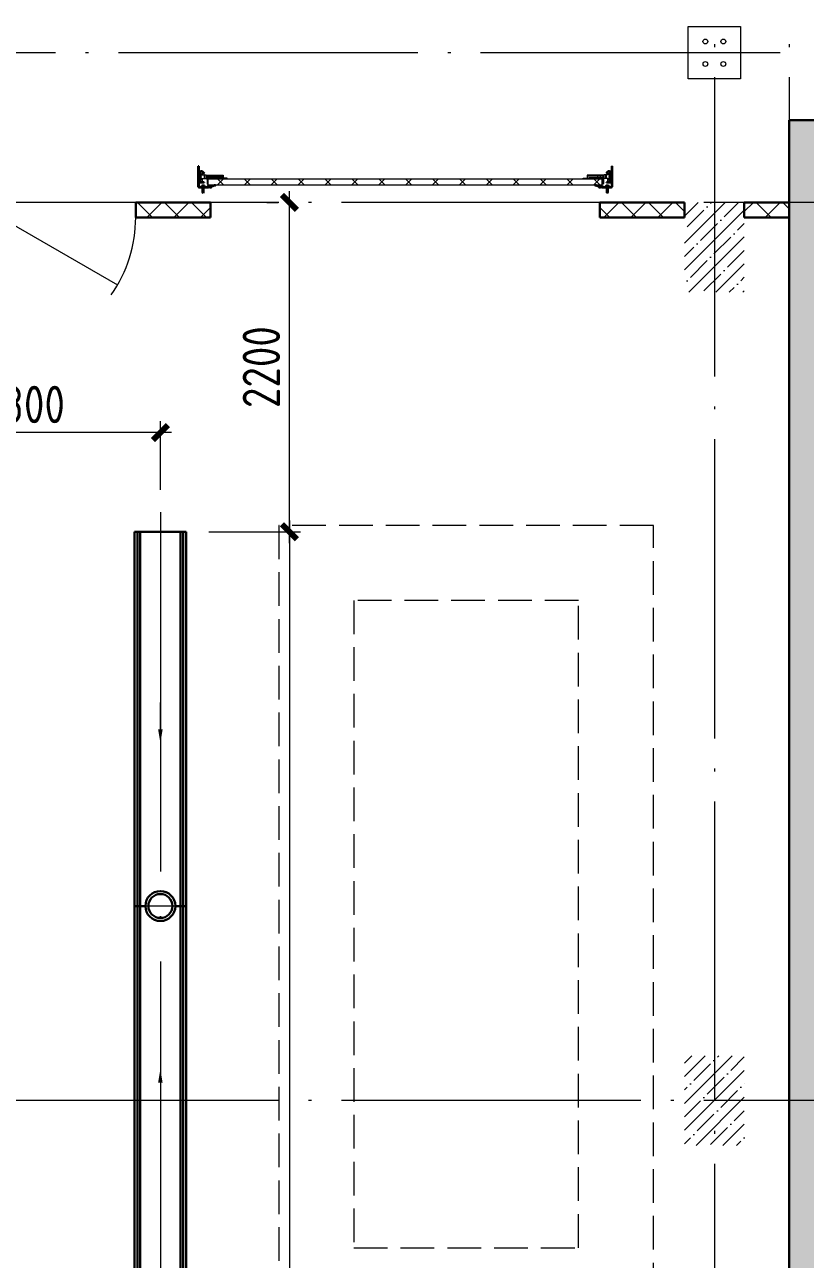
# Model space of a CAD drawing. Extents: x -965262 to 1142518, y -357520 to 71675.
# Drawn here: x -20584 to -15370, y -206212 to -197965 of the extents above; entities that cross this region are included whole.
import ezdxf

# ---------------------------------------------------------------- set-up
doc = ezdxf.new("R2010")
doc.units = 0
doc.header["$LTSCALE"] = 10
for name, pattern in [('ACAD_ISO04W100', [30, 24, -3, 0, -3]), ('AM_DIN_F_W050x2', [3.125, 2.25, -0.875]), ('DOTE', [2.42, 2, -0.2, 0.02, -0.2])]:
    doc.linetypes.add(name, pattern=pattern)
doc.layers.get('0').update_dxf_attribs({"linetype": 'CONTINUOUS', "lineweight": 30})
doc.layers.get('Defpoints').update_dxf_attribs({"linetype": 'CONTINUOUS'})
doc.layers.add('DOTE', color=7, linetype='DOTE', lineweight=9)
doc.layers.add('Полы_лотки', color=7, linetype='CONTINUOUS', lineweight=30)
doc.styles.add('ГОСТ 2м', font='isocpeur.ttf', dxfattribs={"width": 0.8, "height": 250})
doc.dimstyles.new('ГОСТ 2м', dxfattribs={"dimtxt": 250, "dimasz": 100, "dimexe": 75, "dimexo": 150, "dimgap": 62.5, "dimtad": 1, "dimdec": 0, "dimtxsty": 'ГОСТ 2м', "dimblk": 'ARCHTICK', "dimcen": 150, "dimdle": 75, "dimclrd": 256, "dimclre": 256, "dimclrt": 256, "dimadec": 0, "dimazin": 0, "dimtfac": 1, "dimtdec": 0, "dimtmove": 0, "dimatfit": 3, "dimldrblk": 'OBLIQUE', "dimfxl": 1, "dimlwd": 15, "dimlwe": 15, "dimarcsym": 0})
pattern_1 = [(45, (-49229.33, -272886.6), (-89.80256, 89.80256), []), (45, (-49139.53, -272886.6), (-89.80256, 89.80256), [158.75, -31.75, 0, -31.75])]

# ---------------------------------------------------------------- blocks, each defined once
blk = doc.blocks.new('anchor.bolt')
for p, q in [((-0.07, 0), (-0.07, -0.72)), ((0.07, 0), (0.07, -0.06)), ((-0.1, -0.04), (-0.07, -0.03)), ((-0.1, -0.04), (0.09, -0.06)), ((0.07, -0.07), (-0.1, -0.04)), ((-0.1, -0.11), (-0.07, -0.1)), ((-0.1, -0.11), (0.09, -0.13)), ((0.07, -0.14), (-0.1, -0.11)), ((-0.1, -0.18), (-0.07, -0.17)), ((-0.1, -0.18), (0.09, -0.2)), ((0.07, -0.21), (-0.1, -0.18)), ((-0.1, -0.25), (-0.07, -0.24)), ((-0.1, -0.25), (0.09, -0.27)), ((0.07, -0.28), (-0.1, -0.25)), ((-0.1, -0.32), (-0.07, -0.31)), ((-0.1, -0.32), (0.09, -0.34)), ((0.07, -0.35), (-0.1, -0.32)), ((-0.1, -0.39), (-0.07, -0.38)), ((-0.1, -0.39), (0.09, -0.41)), ((0.07, -0.42), (-0.1, -0.39)), ((-0.1, -0.46), (-0.07, -0.45)), ((-0.1, -0.46), (0.09, -0.48)), ((0.07, -0.49), (-0.1, -0.46)), ((-0.1, -0.53), (-0.07, -0.52)), ((-0.1, -0.53), (0.09, -0.55)), ((0.07, -0.56), (-0.1, -0.53)), ((-0.09, -0.6), (-0.07, -0.59)), ((-0.09, -0.6), (0.09, -0.62)), ((0.07, -0.63), (-0.09, -0.6)), ((-0.07, -0.72), (0, -0.8)), ((-0.04, -0.62), (-0.06, -0.63)), ((-0.06, -0.64), (-0.06, -0.63)), ((-0.06, -0.73), (-0.06, -0.64)), ((0, -0.79), (-0.06, -0.73)), ((-0.01, -0.63), (-0.04, -0.62)), ((-0.03, -0.63), (0, -0.79)), ((-0.03, -0.63), (0.01, -0.78)), ((-0.02, -0.63), (0.01, -0.77)), ((-0.01, -0.63), (0.02, -0.76)), ((0.03, -0.69), (-0.01, -0.63)), ((0, -0.64), (0.03, -0.75)), ((0, -0.8), (0.07, -0.72)), ((0, -0.79), (0.03, -0.74)), ((0.01, -0.66), (0.03, -0.74)), ((0.03, -0.74), (0.03, -0.69)), ((0.07, -0.06), (0.09, -0.06)), ((0.09, -0.06), (0.07, -0.07)), ((0.07, -0.07), (0.07, -0.13)), ((0.07, -0.13), (0.09, -0.13)), ((0.09, -0.13), (0.07, -0.14)), ((0.07, -0.14), (0.07, -0.2)), ((0.07, -0.2), (0.09, -0.2)), ((0.09, -0.2), (0.07, -0.21)), ((0.07, -0.21), (0.07, -0.27)), ((0.07, -0.27), (0.09, -0.27)), ((0.09, -0.27), (0.07, -0.28)), ((0.07, -0.28), (0.07, -0.34)), ((0.07, -0.33), (0.09, -0.34)), ((0.09, -0.34), (0.07, -0.35)), ((0.07, -0.35), (0.07, -0.41)), ((0.07, -0.4), (0.09, -0.41)), ((0.09, -0.41), (0.07, -0.42)), ((0.07, -0.42), (0.07, -0.48)), ((0.07, -0.47), (0.09, -0.48)), ((0.09, -0.48), (0.07, -0.49)), ((0.07, -0.49), (0.07, -0.55)), ((0.07, -0.55), (0.09, -0.55)), ((0.09, -0.55), (0.07, -0.56)), ((0.07, -0.56), (0.07, -0.62)), ((0.09, -0.62), (0.07, -0.63)), ((0.07, -0.62), (0.09, -0.62)), ((0.07, -0.63), (0.07, -0.72))]:
    blk.add_line(p, q)
blk.add_arc((0.16, -0.64), 0.222, 187.9982, 219.836)
blk = doc.blocks.new('Крепеж_ворот')
at = {"lineweight": 15}
h = blk.add_hatch(dxfattribs=at)
h.set_pattern_fill('ANSI31', color=256, scale=2, angle=180)
h.set_pattern_definition([(225, (746089.599, 74802.7244), (4.49013, -4.49013), [])])
h.paths.add_polyline_path([(746087.1, 74804.1), (746087.1, 74801.6), (746091.1, 74801.6), (746094.2, 74801.9), (746094.2, 74804.1)], flags=17)
h.paths.add_polyline_path([(746116.4, 74801.6, 0.165118), (746119.9, 74802.8), (746124.2, 74806.1, -0.301689), (746131.4, 74806.6), (746134.8, 74804.7, 0.130081), (746137.5, 74803.9), (746142.2, 74803.9), (746142.2, 74806.4), (746137.5, 74806.4, -0.130081), (746136, 74806.9), (746132.6, 74808.8, 0.301689), (746122.7, 74808.1), (746118.3, 74804.7, -0.165112), (746116.4, 74804.1), (746064.1, 74804.1, -0.414223), (746061, 74807.2), (746061, 74868.5), (746059.4, 74868.5), (746059.4, 74868.8), (746059.4, 74869.5), (746059.4, 74870.5), (746059.4, 74870.7), (746059.4, 74871.7), (746059.4, 74872.2), (746059.4, 74873.2), (746059.4, 74873.9), (746059.4, 74874.7), (746059.4, 74875.6), (746059.4, 74876.1), (746059.4, 74877.1), (746059.4, 74877.4), (746059.4, 74878.3), (746059.4, 74879.1), (746059.4, 74879.4), (746061, 74879.4), (746061, 74944.5), (746058.5, 74944.5), (746058.5, 74807.2, 0.41422), (746064.1, 74801.6)])
h = blk.add_hatch(dxfattribs=at)
h.set_pattern_fill('ANSI31', color=256, scale=2, angle=90)
h.set_pattern_definition([(135, (736343.8085, 75928.334), (-4.490128, -4.490128), [])])
edge = h.paths.add_edge_path()
edge.add_ellipse((746065.1, 74838.4), major_axis=(-1.67, 1.67), ratio=1, start_angle=45, end_angle=135, ccw=False)
edge.add_line((746062.7, 74838.4), (746062.7, 74868.5))
edge.add_line((746062.7, 74868.5), (746061, 74868.5))
edge.add_line((746061, 74868.5), (746061, 74838.4))
edge.add_ellipse((746065.1, 74838.4), major_axis=(-2.89, 2.89), ratio=1, start_angle=45, end_angle=135)
edge.add_line((746065.1, 74834.3), (746096.6, 74834.3))
edge.add_line((746096.6, 74834.3), (746096.6, 74836))
edge.add_line((746096.6, 74836), (746065.1, 74836))
edge = h.paths.add_edge_path()
edge.add_ellipse((746065.1, 74890.2), major_axis=(2.89, 2.89), ratio=1, start_angle=106, end_angle=135)
edge.add_line((746061, 74890.2), (746061, 74879.4))
edge.add_line((746061, 74879.4), (746062.7, 74879.4))
edge.add_line((746062.7, 74879.4), (746062.7, 74890.4))
edge.add_ellipse((746065.1, 74890.2), major_axis=(-1.67, 1.67), ratio=1, start_angle=16, end_angle=45, ccw=False)
edge.add_line((746063, 74891.3), (746069.9, 74903.7))
edge.add_ellipse((746079.1, 74898.6), major_axis=(7.45, 7.45), ratio=1, start_angle=-3, end_angle=106, ccw=False)
edge.add_line((746086.9, 74905.7), (746097.5, 74893.9))
edge.add_line((746097.5, 74893.9), (746098.8, 74895.1))
edge.add_line((746098.8, 74895.1), (746088.2, 74906.8))
edge.add_ellipse((746079.1, 74898.6), major_axis=(8.67, 8.67), ratio=1, start_angle=-3, end_angle=106)
edge.add_line((746068.4, 74904.5), (746061.5, 74892.1))
h = blk.add_hatch(color=256, dxfattribs=at)
h.dxf.hatch_style = 1
h.paths.add_polyline_path([(746145.9, 74808.8), (746142.6, 74809.8, 0.10613), (746142.5, 74809.9), (746136.4, 74809.3, -0.181324), (746135.1, 74809.6, 0.335683), (746120.2, 74809.1, -0.119126), (746118.6, 74808.6, 0.371631), (746118, 74808.1), (746117.9, 74807.6, 0.451909), (746118.5, 74806.9, 0.124341), (746121, 74807.6, -0.343618), (746134.1, 74808.2, 0.181324), (746136.5, 74807.6), (746142.5, 74808.2, -0.110452), (746142.6, 74808.2), (746147.2, 74806.6, -0.710497), (746147.2, 74805.5), (746142.6, 74803.9), (746135.7, 74803.9, -0.178994), (746132.7, 74805, 0.369834), (746129.7, 74805, -0.178993), (746126.6, 74803.9), (746122.2, 74803.9, 0.120709), (746121.9, 74803.8), (746119.7, 74802.7, -0.017147), (746119.4, 74802.4, 0.538795), (746119.6, 74802.2), (746127.3, 74802.2, 0.207608), (746130.7, 74803.7, -0.433918), (746131.6, 74803.7, 0.207608), (746135.1, 74802.2), (746142.5, 74802.2, 0.079707), (746142.6, 74802.2), (746147.7, 74803.9, 0.461502), (746149, 74807.1, -0.250825), (746149.1, 74807.6, -0.128039), (746173.1, 74815.5, 0.416657), (746173.7, 74816.2), (746173.6, 74816.9, 0.409849), (746173, 74817.5, 0.127248)])
for p, q in [((746058.5, 74807.2), (746058.5, 74944.5)), ((746058.5, 74944.5), (746061, 74944.5)), ((746061, 74879.4), (746061, 74944.5)), ((746061, 74879.4), (746061, 74890.2)), ((746068.4, 74904.5), (746061.5, 74892.1)), ((746062.7, 74838.4), (746062.7, 74890.2)), ((746069.9, 74903.7), (746063, 74891.3)), ((746086.9, 74905.7), (746097.5, 74893.9)), ((746088.2, 74906.8), (746098.8, 74895.1)), ((746097.5, 74893.9), (746098.8, 74895.1)), ((746059.4, 74879.4), (746062.7, 74879.4)), ((746059.4, 74868.5), (746059.4, 74879.4)), ((746059.4, 74868.5), (746062.7, 74868.5)), ((746061, 74807.2), (746061, 74868.5)), ((746061, 74838.4), (746061, 74868.5)), ((746063.6, 74883), (746062.7, 74883)), ((746063.6, 74864.9), (746062.7, 74864.9)), ((746063.6, 74883), (746063.6, 74873.9)), ((746067.2, 74880.2), (746063.6, 74883)), ((746063.6, 74873.9), (746063.6, 74864.9)), ((746067.2, 74867.6), (746063.6, 74864.9)), ((746064.1, 74875.1), (746064.1, 74872.8)), ((746096.6, 74836), (746065.1, 74836)), ((746096.6, 74834.3), (746065.1, 74834.3)), ((746067.2, 74880.2), (746067.2, 74875.1)), ((746067.2, 74872.8), (746067.2, 74867.6)), ((746079, 74805.9), (746102.4, 74805.9)), ((746079, 74805.9), (746079, 74804.1)), ((746082.5, 74814.1), (746081.2, 74813.3)), ((746081.2, 74813.3), (746081.2, 74805.9)), ((746098.9, 74814.1), (746082.5, 74814.1)), ((746085.9, 74813.3), (746085.9, 74805.9)), ((746095.4, 74813.3), (746095.4, 74805.9)), ((746096.6, 74834.3), (746096.6, 74836)), ((746098.9, 74814.1), (746100.1, 74813.3)), ((746100.1, 74813.3), (746100.1, 74805.9)), ((746102.4, 74805.9), (746102.4, 74804.1)), ((746118.3, 74804.7), (746122.7, 74808.1)), ((746119.9, 74802.8), (746124.2, 74806.1)), ((746134.8, 74804.7), (746131.4, 74806.6)), ((746136, 74806.9), (746132.6, 74808.8)), ((746142.2, 74806.4), (746137.5, 74806.4)), ((746142.2, 74806.4), (746142.2, 74803.9)), ((746142.2, 74803.9), (746142.2, 74806.4)), ((746142.6, 74803.9), (746147.2, 74805.5)), ((746173.6, 74816.9), (746173.7, 74816.2)), ((746064.1, 74804.1), (746116.4, 74804.1)), ((746064.1, 74801.6), (746116.4, 74801.6)), ((746079, 74804.1), (746102.4, 74804.1)), ((746137.5, 74803.9), (746142.2, 74803.9)), ((746142.6, 74802.2), (746147.7, 74803.9))]:
    blk.add_line(p, q)
for p, q in [((746073.1, 74841.7), (746073.1, 74905.2)), ((746073.1, 74895.8), (746076.7, 74892.3)), ((746076.8, 74885.6), (746076.8, 74892)), ((746081.4, 74897.6), (746081.4, 74886.4)), ((746087.4, 74898), (746081.7, 74897.9)), ((746087.4, 74899.5), (746087.4, 74898)), ((746087.4, 74885.6), (746087.4, 74898)), ((746061, 74879.4), (746061, 74881.3)), ((746061, 74833.9), (746061, 74868.5)), ((746062.7, 74883), (746062.7, 74873.9)), ((746062.7, 74873.9), (746062.7, 74864.9)), ((746073.1, 74851), (746076.7, 74854.6)), ((746074.3, 74885.9), (746074.3, 74861)), ((746074.3, 74879.9), (746075.7, 74879.9)), ((746074.3, 74867), (746075.7, 74867)), ((746076.9, 74873.4), (746075.7, 74879.9)), ((746075.7, 74879.9), (746075.7, 74867)), ((746076.9, 74873.4), (746075.7, 74867)), ((746076, 74885.9), (746076, 74882.6)), ((746076, 74864.3), (746076, 74861)), ((746076.2, 74882.6), (746076.2, 74885.6)), ((746076.2, 74885.6), (746076.8, 74885.6)), ((746076.2, 74864.3), (746076.2, 74882.6)), ((746076.2, 74864.3), (746076.2, 74861.3)), ((746076.2, 74861.3), (746076.8, 74861.3)), ((746076.8, 74861.3), (746076.8, 74854.9)), ((746081.4, 74849.3), (746081.4, 74860.5)), ((746087.4, 74848.8), (746081.7, 74848.9)), ((746082.1, 74885.6), (746087.4, 74885.6)), ((746082.1, 74861.3), (746087.4, 74861.3)), ((746087.4, 74885.6), (746098.3, 74885.6)), ((746087.4, 74848.7), (746087.4, 74861.3)), ((746087.4, 74861.3), (746098.3, 74861.3)), ((746087.4, 74847.4), (746087.4, 74848.8)), ((746098.7, 74885.2), (746098.7, 74882.6)), ((746098.7, 74882.6), (746098.7, 74864.3)), ((746098.7, 74881.6), (746099.8, 74881.6)), ((746098.7, 74865.3), (746099.8, 74865.3)), ((746098.7, 74861.6), (746098.7, 74864.3)), ((746099.8, 74861.2), (746099.8, 74885.7)), ((746099.8, 74885.7), (746110.3, 74885.7)), ((746099.8, 74861.2), (746110.3, 74861.2)), ((746110.3, 74861.2), (746110.3, 74885.7)), ((746110.3, 74881.5), (746224.7, 74881.5)), ((746110.3, 74865.4), (746212.5, 74865.4)), ((746113.8, 74877.2), (746224.7, 74877.2)), ((746250.5, 74858.8), (746250.5, 74862.8))]:
    blk.add_line(p, q, dxfattribs=at)
at = {"lineweight": 15, "ltscale": 0.5}
for p, q in [((746076, 74885.9), (746074.3, 74885.9)), ((746076, 74861), (746074.3, 74861))]:
    blk.add_line(p, q, dxfattribs=at)
at = {"lineweight": 15, "extrusion": (-1.7375e-14, 1, 0)}
for p, q in [((746112.7, 74883.6), (746224.7, 74883.6)), ((746112.7, 74863.2), (746112.7, 74883.6)), ((746112.7, 74863.2), (746135.6, 74863.2)), ((746116.7, 74856.9), (746116.7, 74828.9)), ((746117.3, 74826.3), (746119, 74822.8)), ((746119, 74822.8), (746122.6, 74824.6)), ((746120.8, 74856.9), (746120.8, 74828.9)), ((746122.6, 74824.6), (746120.9, 74828)), ((746122.6, 74863.2), (746122.6, 74862.8)), ((746250.5, 74862.8), (746122.6, 74862.8)), ((746250.5, 74858.8), (746122.6, 74858.8)), ((746123.8, 74840), (746123.8, 74848.8)), ((746135.6, 74881.9), (746156.6, 74881.9)), ((746135.6, 74863.2), (746135.6, 74881.9)), ((746156.6, 74881.9), (746156.6, 74863.2)), ((746156.6, 74863.2), (746212.5, 74863.2))]:
    blk.add_line(p, q, dxfattribs=at)
at = {"lineweight": 15, "ltscale": 0.5, "extrusion": (-1.7375e-14, 1, 0)}
for p, q in [((746112.7, 74879.5), (746224.7, 74879.5)), ((746135.6, 74865.8), (746112.7, 74865.8)), ((746114.9, 74871.2), (746120.4, 74871.2)), ((746120.8, 74856.9), (746116.7, 74856.9)), ((746117.2, 74851.9), (746116.7, 74853.9)), ((746120.8, 74840.1), (746116.7, 74840.1)), ((746117.2, 74836.9), (746116.7, 74835)), ((746120.8, 74829.2), (746116.7, 74829.2)), ((746119.8, 74839), (746119.8, 74849.8)), ((746123.8, 74847.8), (746119.8, 74847.8)), ((746123.8, 74841), (746119.8, 74841)), ((746122.6, 74868.9), (746122.6, 74863.2)), ((746122.6, 74862.8), (746122.6, 74858.8)), ((746139.7, 74862.8), (746139.7, 74858.8)), ((746152.5, 74862.8), (746152.5, 74858.8)), ((746212.5, 74865.8), (746156.6, 74865.8)), ((746173.5, 74862.8), (746173.5, 74858.8))]:
    blk.add_line(p, q, dxfattribs=at)
at = {"lineweight": 15, "extrusion": (-2.77556e-16, -1, 0)}
for p, q in [((746224.7, 74865.6), (746113.8, 74865.6)), ((746128, 74865.6), (746128, 74863.3)), ((746137.6, 74865.6), (746137.6, 74863.3)), ((746164.4, 74865.6), (746164.4, 74863.3)), ((746174, 74865.6), (746174, 74863.3)), ((746200.8, 74865.6), (746200.8, 74863.3)), ((746210.4, 74865.6), (746210.4, 74863.3)), ((746224.7, 74883.6), (746224.7, 74863.3))]:
    blk.add_line(p, q, dxfattribs=at)
at = {"extrusion": (-1, -4.26669e-14, 0)}
for p, q in [((746117.9, 74807.6), (746118, 74808.1)), ((746136.4, 74809.3), (746142.5, 74809.9)), ((746142.5, 74808.2), (746136.5, 74807.6)), ((746142.6, 74809.8), (746145.9, 74808.8)), ((746147.2, 74806.6), (746142.6, 74808.2))]:
    blk.add_line(p, q, dxfattribs=at)
at = {"extrusion": (-1, -4.2422e-14, 1.22461e-16)}
for p, q in [((746119.5, 74802.5), (746121.9, 74803.8)), ((746127.3, 74802.2), (746119.6, 74802.2)), ((746122.2, 74803.9), (746126.6, 74803.9)), ((746142.5, 74802.2), (746135.1, 74802.2)), ((746135.7, 74803.9), (746142.5, 74803.9))]:
    blk.add_line(p, q, dxfattribs=at)
at = {"lineweight": 15}
for centre, radius, start, end in [((746079.1, 74899.5), 8.28, 0, 136.00967), ((746076.4, 74892), 0.375, 0, 45), ((746081.8, 74897.6), 0.375, 91, 180), ((746079.1, 74847.4), 8.28, 223.99033, 0), ((746077, 74882.6), 0.956, 180, 270), ((746077, 74864.3), 0.956, 90, 180), ((746077, 74882.6), 0.75, 180, 270), ((746077, 74864.3), 0.75, 90, 180), ((746076.4, 74854.9), 0.375, 315, 0), ((746082.1, 74886.4), 0.75, 180, 270), ((746082.1, 74860.5), 0.75, 90, 180), ((746081.8, 74849.3), 0.375, 180, 269), ((746098.3, 74885.2), 0.375, 0, 90), ((746098.3, 74861.6), 0.375, 270, 0), ((746122.6, 74856.9), 5.92, 90, 180), ((746122.6, 74828.9), 5.92, 180, 199.64644), ((746122.6, 74856.9), 1.87, 90, 180), ((746128.6, 74855.4), 8.15, 194.99861, 233.92136), ((746128.6, 74833.4), 8.15, 126.07864, 165.00139), ((746122.6, 74828.9), 1.87, 180, 185.53127)]:
    blk.add_arc(centre, radius, start, end, dxfattribs=at)
for centre, radius, start, end in [((746064.1, 74807.2), 5.62, 180, 270), ((746064.1, 74807.2), 3.11, 180, 270), ((746082.1, 74803.7), 10.4, 68.27529, 87.87816), ((746090.7, 74797.9), 16.2, 73.30599, 107.29197), ((746099.2, 74803.7), 10.4, 92.12184, 111.72471), ((746118.5, 74807.5), 0.586, 173.27112, 270.54696), ((746118.6, 74808), 0.586, 91.72469, 173.27112), ((746118.5, 74812.1), 5.21, 270.54696, 298.89834), ((746118.4, 74812.1), 3.52, 271.72469, 298.89834), ((746128, 74799.4), 12.4, 54.89026, 129.11428), ((746128, 74799.4), 10.7, 54.89026, 130.74476), ((746128.2, 74801), 8.97, 60.35337, 127.50429), ((746128.2, 74801), 8.97, 60.35337, 127.50429), ((746128.2, 74801), 8.97, 60.35337, 127.50429), ((746128.2, 74801), 6.46, 60.35337, 127.50429), ((746136.2, 74811.1), 3.54, 234.89026, 276), ((746136.2, 74811.1), 1.86, 234.89026, 276), ((746137.5, 74809.6), 3.11, 240.35337, 270), ((746142.5, 74809.6), 0.292, 71.76748, 96), ((746142.5, 74807.9), 0.292, 70.78733, 96), ((746176.2, 74760.8), 56.8, 93.28053, 122.28779), ((746147, 74806), 0.562, 289.21267, 70.78733), ((746147, 74806), 2.25, 288.22907, 27.3228), ((746149.6, 74807.3), 0.586, 151, 207.3228), ((746176.3, 74765.4), 50.3, 93.65928, 122.84475), ((746173, 74816.9), 0.6, 4.13569, 93.28053), ((746173.1, 74816.1), 0.6, 273.65928, 4.13569), ((746116.4, 74807.2), 3.11, 270, 307.50429), ((746116.4, 74807.2), 5.62, 270, 307.50429), ((746137.5, 74809.6), 5.62, 240.35337, 270)]:
    blk.add_arc(centre, radius, start, end)
at = {"lineweight": 15, "ltscale": 0.5}
for centre, radius, start, end in [((746119.4, 74852.5), 2.25, 195, 270), ((746119.4, 74836.4), 2.25, 90, 165), ((746119.4, 74849.8), 0.375, 0, 90), ((746119.4, 74839), 0.375, 270, 0)]:
    blk.add_arc(centre, radius, start, end, dxfattribs=at)
at = {"extrusion": (-1.22461e-16, -5.20252e-30, -1)}
for centre, radius, start, end in [((-746131.2, 74803.2), 2.32, 49.40766, 130.59234), ((-746119.6, 74802.4), 0.187, 270, 62.46874), ((-746122.2, 74803.3), 0.586, 62.46874, 90), ((-746126.6, 74808.6), 4.69, 229.40766, 270), ((-746127.3, 74806.9), 4.69, 223.08626, 270), ((-746131.2, 74803.2), 0.637, 43.08626, 136.91374), ((-746135.1, 74806.9), 4.69, 270, 316.91374), ((-746135.7, 74808.6), 4.69, 270, 310.59234), ((-746142.5, 74804.2), 0.292, 250.78733, 270), ((-746142.5, 74802.5), 0.292, 251.77093, 270)]:
    blk.add_arc(centre, radius, start, end, dxfattribs=at)
at = {"extrusion": (0, 0, -1)}
for centre, major_axis, start_param, end_param in [((746065.1, 74890.2), (2.89, 2.89), 3.926991, 4.433136), ((746065.1, 74890.2), (-1.67, 1.67), 5.497787, 6.003933), ((746079.1, 74898.6), (8.67, 8.67), 4.433136, 6.335545), ((746079.1, 74898.6), (7.45, 7.45), 4.433136, 6.335545), ((746065.1, 74838.4), (-2.89, 2.89), 3.926991, 5.497787), ((746065.1, 74838.4), (-1.67, 1.67), 3.926991, 5.497787)]:
    blk.add_ellipse(centre, major_axis=major_axis, ratio=1, start_param=start_param, end_param=end_param, dxfattribs=at)
for points in [[(746067.2, 74875.1), (746065.9, 74875.1), (746064.1, 74875.1)], [(746064.1, 74872.8), (746065.9, 74872.8), (746067.2, 74872.8)]]:
    blk.add_rational_spline(points, [1, 1.01284142743, 1], degree=2)
at = {"lineweight": 15, "ltscale": 0.5}
for points, knots in [([(746114.9, 74871.2), (746114.7, 74871.2), (746114.4, 74871.2), (746113.8, 74871.5), (746113.6, 74871.6), (746113.2, 74872), (746113, 74872.3), (746112.8, 74872.8), (746112.7, 74873.1), (746112.7, 74873.4)], [0.37141352, 0.37141352, 0.37141352, 0.37141352, 0.39402571, 0.39402571, 0.41663789, 0.41663789, 0.43959523, 0.43959523, 0.46255257, 0.46255257, 0.46255257, 0.46255257]), ([(746122.6, 74868.9), (746122.6, 74869.2), (746122.6, 74869.5), (746122.3, 74870.1), (746122.2, 74870.3), (746121.8, 74870.7), (746121.5, 74870.9), (746121, 74871.1), (746120.7, 74871.2), (746120.4, 74871.2)], [0.28027447, 0.28027447, 0.28027447, 0.28027447, 0.30323181, 0.30323181, 0.32618916, 0.32618916, 0.34880134, 0.34880134, 0.37141352, 0.37141352, 0.37141352, 0.37141352])]:
    blk.add_open_spline(points, degree=3, knots=knots, dxfattribs=at)
at = {"lineweight": 15}
for points in [[(746117.1, 74826.9), (746117.1, 74826.7), (746117.2, 74826.5), (746117.3, 74826.3)], [(746120.9, 74828), (746120.9, 74828.2), (746120.8, 74828.5), (746120.8, 74828.7)]]:
    blk.add_open_spline(points, degree=3, dxfattribs=at)
at = {"xscale": -50.80000000000001, "yscale": 50.80000000000001, "zscale": 50.80000000000001}
blk.add_blockref('anchor.bolt', (746090.7, 74804.1), dxfattribs=at)
blk = doc.blocks.new('_ArchTick')
at = {"color": 0, "linetype": 'ByBlock', "lineweight": 0, "const_width": 0.4}
blk.add_lwpolyline([(-0.5, -0.5), (0.5, 0.5)], dxfattribs=at)
blk = doc.blocks.new('*D1475')
at = {"lineweight": 15, "transparency": 16777216}
for p, q in [((-21477.4, -200539.2), (-21477.4, -200614.2)), ((-19677.5, -201072.1), (-19677.5, -200614.2)), ((-19602.5, -200689.2), (-21552.4, -200689.2))]:
    blk.add_line(p, q, dxfattribs=at)
at = {"layer": 'Defpoints', "color": 0, "lineweight": 15, "transparency": 16777216}
for p in [(-21477.4, -200689.2), (-21477.4, -200689.2), (-19677.5, -201222.1, -11610.3)]:
    blk.add_point(p, dxfattribs=at)
at = {"lineweight": 15, "transparency": 16777216, "xscale": 100, "yscale": 100, "zscale": 100, "rotation": 180}
blk.add_blockref('_ArchTick', (-21477.4, -200689.2), dxfattribs=at)
at = {"lineweight": 15, "transparency": 16777216, "xscale": 100, "yscale": 100, "zscale": 100}
blk.add_blockref('_ArchTick', (-19677.5, -200689.2), dxfattribs=at)
at = {"lineweight": 15, "transparency": 16777216, "insert": (-20577.5, -200501.7), "char_height": 250, "attachment_point": 5, "style": 'ГОСТ 2м'}
blk.add_mtext('1800', dxfattribs=at)
blk = doc.blocks.new('_Oblique')
at = {"color": 0, "linetype": 'ByBlock', "lineweight": -2}
blk.add_line((-0.5, -0.5), (0.5, 0.5), dxfattribs=at)
blk = doc.blocks.new('*D1476')
at = {"lineweight": 15, "transparency": 16777216}
for p, q in [((-18815.6, -201427.1), (-18815.6, -199077.1)), ((-18965.6, -199152.1), (-18890.6, -199152.1)), ((-19355, -201352.1), (-18740.6, -201352.1))]:
    blk.add_line(p, q, dxfattribs=at)
at = {"layer": 'Defpoints', "color": 0, "lineweight": 15, "transparency": 16777216}
for p in [(-18815.6, -199152.1), (-18815.6, -199152.1), (-19505, -201352.1, -11610.3)]:
    blk.add_point(p, dxfattribs=at)
at = {"lineweight": 15, "transparency": 16777216, "xscale": 100, "yscale": 100, "zscale": 100}
for p, rotation in [((-18815.6, -199152.1), 90), ((-18815.6, -201352.1), 270)]:
    blk.add_blockref('_ArchTick', p, dxfattribs=dict(at, rotation=rotation))
at = {"lineweight": 15, "transparency": 16777216, "insert": (-19003.1, -200252.1), "char_height": 250, "attachment_point": 5, "rotation": 90, "style": 'ГОСТ 2м'}
blk.add_mtext('2200', dxfattribs=at)
blk = doc.blocks.new('*D1477')
at = {"lineweight": 15, "transparency": 16777216}
for p, q in [((-18815.6, -201277.1), (-18815.6, -216427.1)), ((-19355, -201352.1), (-18740.6, -201352.1)), ((-19355, -216352.1), (-18740.6, -216352.1))]:
    blk.add_line(p, q, dxfattribs=at)
at = {"layer": 'Defpoints', "color": 0, "lineweight": 15, "transparency": 16777216}
for p in [(-19505, -201352.1, -11610.3), (-19505, -216352.1, -11610.3), (-18815.6, -216352.1)]:
    blk.add_point(p, dxfattribs=at)
at = {"lineweight": 15, "transparency": 16777216, "xscale": 100, "yscale": 100, "zscale": 100}
for p, rotation in [((-18815.6, -201352.1), 90), ((-18815.6, -216352.1), 270)]:
    blk.add_blockref('_ArchTick', p, dxfattribs=dict(at, rotation=rotation))
at = {"lineweight": 15, "transparency": 16777216, "insert": (-19003.1, -208852.1), "char_height": 250, "attachment_point": 5, "rotation": 90, "style": 'ГОСТ 2м'}
blk.add_mtext('15000', dxfattribs=at)

msp = doc.modelspace()

# ---------------------------------------------------------------- hatches: boundary and pattern name
at = {"lineweight": 15}
h = msp.add_hatch(dxfattribs=at)
h.set_pattern_fill('ANSI35', scale=40, style=0)
h.set_pattern_definition([(45, (-3068349.36, -168260.28), (-179.605122, 179.605122), []), (45, (-3068169.76, -168260.28), (-179.605122, 179.605122), [317.5, -63.5, 0, -63.5])])
h.paths.add_polyline_path([(-5347.4, -223302.1), (-5500.6, -223302.1), (-7657.4, -223307.6), (-7657.4, -223702.1), (-5347.4, -223702.1)])
h.paths.add_polyline_path([(-14487.4, -223702.1), (-15477.4, -223702.1), (-15477.4, -198602.1), (-14397.1, -198602.1), (-14397.1, -199002.1), (-15097.4, -199002.1), (-15097.4, -223302.1), (-14487.4, -223302.1)])
h.paths.add_polyline_path([(-13487.4, -223702.1), (-11347.4, -223702.1), (-11347.4, -223302.1), (-13487.4, -223302.1)])
h.paths.add_polyline_path([(-9547.4, -223707.6), (-8657.4, -223702.1), (-8657.4, -223302.1), (-9547.4, -223307.6)])
h.paths.add_polyline_path([(-3547.4, -223702.1), (-3547.4, -223302.1), (-2797.4, -223302.1), (-2797.4, -222552.3), (-2397.4, -222552.3), (-2397.4, -223701.7), (-3547.4, -223702.1)])
h.paths.add_polyline_path([(-2797.4, -220752.1), (-2397.4, -220752.1), (-2397.4, -219552.1), (-2797.4, -219552.1)])
h.paths.add_polyline_path([(-2797.4, -217752.3), (-2397.4, -217752.3), (-2397.4, -216552.3), (-2797.4, -216552.3)])
h.paths.add_polyline_path([(-2797.4, -214752.3), (-2397.4, -214752.3), (-2397.4, -213552.3), (-2797.4, -213552.3)])
h.paths.add_polyline_path([(-2797.4, -211752.3), (-2397.4, -211752.3), (-2397.4, -210552.3), (-2797.4, -210552.3)])
h.paths.add_polyline_path([(-2797.4, -208752.1), (-2397.4, -208752.1), (-2397.4, -207552.1), (-2797.4, -207552.1)])
h.paths.add_polyline_path([(-2797.4, -205752.1), (-2397.4, -205752.1), (-2397.4, -204552.1), (-2797.4, -204552.1)])
h.paths.add_polyline_path([(-2797.4, -202752.1), (-2397.4, -202752.1), (-2397.4, -201552.1), (-2797.4, -201552.1)])
h.paths.add_polyline_path([(-2797.4, -199752.3), (-2797.4, -199002.1), (-3548.2, -199002.1), (-3547.4, -198602.1), (-2397.4, -198602.1), (-2397.4, -199752.1), (-2797.4, -199752.1)])
h.paths.add_polyline_path([(-6548.2, -199002.1), (-5348.2, -199002.1), (-5348.2, -198602.1), (-6548.2, -198602.1)])
h.paths.add_polyline_path([(-13497.1, -198997.6), (-8347.4, -198997.6), (-8347.4, -198602.1), (-13497.1, -198602.1)])
h = msp.add_hatch(dxfattribs=at)
h.set_pattern_fill('ANSI37', scale=40, angle=90)
h.set_pattern_definition([(135, (-950169.76, -353115.75), (-89.802561, -89.802561), []), (225, (-950169.76, -353115.75), (89.802561, -89.802561), [])])
h.paths.add_polyline_path([(-16726.1, -198996.2), (-19358.8, -198996.2), (-19358.8, -199036.2), (-16726.1, -199036.2)])
h = msp.add_hatch(dxfattribs=at)
h.set_pattern_fill('ANSI37', scale=40, angle=90)
h.set_pattern_definition([(135, (-15618.1, -199233.01), (-89.8026, -89.8026), []), (225, (-15618.1, -199233.01), (89.8026, -89.8026), [])])
h.paths.add_polyline_path([(-15477.4, -199152.1), (-15777.4, -199152.1), (-15777.4, -199252.1), (-15477.4, -199252.1)])
h.paths.add_polyline_path([(-15477.4, -199152.1), (-15777.4, -199152.1), (-15777.4, -199252.1), (-15477.4, -199252.1)], flags=17)
h.paths.add_polyline_path([(-21277.4, -199252.1), (-20692.4, -199252.1), (-20692.4, -199152.1), (-21277.4, -199152.1)])
h.paths.add_polyline_path([(-19792.4, -199252.1), (-19342.4, -199252.1), (-19342.4, -199152.1), (-19792.4, -199152.1)])
h.paths.add_polyline_path([(-16742.4, -199252.1), (-16177.4, -199252.1), (-16177.4, -199152.1), (-16742.4, -199152.1)])
h.paths.add_polyline_path([(-15777.4, -199252.1), (-15477.4, -199252.1), (-15477.4, -199152.1), (-15777.4, -199152.1)])
h.paths.add_polyline_path([(-19842.4, -199252.1), (-19792.4, -199252.1), (-19792.4, -199152.1), (-19842.4, -199152.1)])
h.paths.add_polyline_path([(-20742.4, -199252.1), (-20692.4, -199252.1), (-20692.4, -199152.1), (-20742.4, -199152.1)])
h = msp.add_hatch(dxfattribs=at)
h.set_pattern_fill('ANSI35', scale=20, style=0)
h.set_pattern_definition(pattern_1)
h.paths.add_polyline_path([(-15777.4, -199152.1), (-16177.4, -199152.1), (-16177.4, -199752.1), (-15777.4, -199752.1)])
h = msp.add_hatch(dxfattribs=at)
h.set_pattern_fill('ANSI35', scale=20, style=0)
h.set_pattern_definition(pattern_1)
h.paths.add_polyline_path([(-15777.4, -204852.1), (-16177.4, -204852.1), (-16177.4, -205452.1), (-15777.4, -205452.1)])

# ---------------------------------------------------------------- linework, layer by layer
at = {"color": 7, "lineweight": 15}
for p, q in [((-16152.4, -198327.1, -4711.1), (-16152.4, -197977.1, -4711.1)), ((-16152.4, -197977.1, -4711.1), (-15802.4, -197977.1, -4711.1)), ((-15802.4, -197977.1, -4711.1), (-15802.4, -198327.1, -4711.1)), ((-15802.4, -198327.1, -4711.1), (-16152.4, -198327.1, -4711.1)), ((-16726.1, -198996.2, -3259.8), (-19358.8, -198996.2, -3259.8)), ((-19358.8, -199036.2, -3259.8), (-19358.8, -198996.2, -3259.8)), ((-16726.1, -199036.2, -3259.8), (-16726.1, -198996.2, -3259.8)), ((-16726.1, -199036.2, -3259.8), (-19358.8, -199036.2, -3259.8)), ((-20742.4, -199252.1, -4711.1), (-19963, -199702.1, -4711.1))]:
    msp.add_line(p, q, dxfattribs=at)
at = {"color": 7, "extrusion": (0, 0, -1)}
for p, q in [((-15477.4, -198602.1, -3259.8), (-14397.1, -198602.1, -3259.8)), ((-15477.4, -223752.1, -1451.3), (-15477.4, -198602.1, -3259.8))]:
    msp.add_line(p, q, dxfattribs=at)
at = {"color": 7, "ltscale": 200}
for p, q in [((-19842.4, -199152.1, -4711.1), (-19342.4, -199152.1, -3259.8)), ((-19842.4, -199152.1, -4711.1), (-19842.4, -199252.1, -4711.1)), ((-19342.4, -199152.1, -3259.8), (-19342.4, -199252.1, -3259.8)), ((-16742.4, -199152.1, -3259.8), (-16177.4, -199152.1, -3259.8)), ((-15777.4, -199152.1, -1451.3), (-15477.4, -199152.1, -1451.3)), ((-19842.4, -199252.1, -4711.1), (-19342.4, -199252.1, -3259.8)), ((-16742.4, -199252.1, -3259.8), (-16177.4, -199252.1, -1451.3)), ((-15777.4, -199252.1, -1451.3), (-15477.4, -199252.1, -1451.3))]:
    msp.add_line(p, q, dxfattribs=at)
at = {"color": 7}
for p, q in [((-16742.4, -199252.1, -3259.8), (-16742.4, -199152.1, -3259.8)), ((-16177.4, -199252.1, -3259.8), (-16177.4, -199152.1, -3259.8)), ((-15777.4, -199252.1, -3259.8), (-15777.4, -199152.1, -3259.8)), ((-15477.4, -199252.1, -4711.1), (-15477.4, -199152.1, -4711.1))]:
    msp.add_line(p, q, dxfattribs=at)
at = {"color": 2, "linetype": 'AM_DIN_F_W050x2', "lineweight": 15, "ltscale": 10, "elevation": -4711.1}
for points in [[(-18885.4, -211460.1), (-16384.4, -211460.1), (-16384.4, -201310.1), (-18885.4, -201310.1)], [(-18385.4, -206135.1), (-16884.4, -206135.1), (-16884.4, -201810.1), (-18385.4, -201810.1)]]:
    msp.add_lwpolyline(points, close=True, dxfattribs=at)
at = {"color": 7, "lineweight": 15}
for centre in [(-16037.4, -198077.1, -4711.1), (-15917.4, -198077.1, -4711.1), (-16037.4, -198227.1, -4711.1), (-15917.4, -198227.1, -4711.1)]:
    msp.add_circle(centre, 16, dxfattribs=at)
at = {"color": 7, "lineweight": 15, "ltscale": 10}
msp.add_arc((-20742.4, -199252.1, -4711.1), 900, 325, 0, dxfattribs=at)
at = {"color": 7}
for points in [[(-16669.3, -198978.6, -9779.4), (-16668, -198978.6, -9779.4), (-16666.2, -198978.6, -9779.4)], [(-16669.3, -198978.6, -9779.4), (-16668, -198978.6, -9779.4), (-16666.2, -198978.6, -9779.4)], [(-16669.3, -198978.6, -9779.4), (-16668, -198978.6, -9779.4), (-16666.2, -198978.6, -9779.4)], [(-16669.3, -198978.6, -9779.4), (-16668, -198978.6, -9779.4), (-16666.2, -198978.6, -9779.4)], [(-16669.3, -198978.6, -9779.4), (-16668, -198978.6, -9779.4), (-16666.2, -198978.6, -9779.4)], [(-16669.3, -198978.6, -9779.4), (-16668, -198978.6, -9779.4), (-16666.2, -198978.6, -9779.4)], [(-16669.3, -198978.6, -9779.4), (-16668, -198978.6, -9779.4), (-16666.2, -198978.6, -9779.4)], [(-16669.3, -198978.6, -9779.4), (-16668, -198978.6, -9779.4), (-16666.2, -198978.6, -9779.4)], [(-16669.3, -198978.6, -9779.4), (-16668, -198978.6, -9779.4), (-16666.2, -198978.6, -9779.4)], [(-16669.3, -198978.6, -9779.4), (-16668, -198978.6, -9779.4), (-16666.2, -198978.6, -9779.4)], [(-16669.3, -198978.6, -9779.4), (-16668, -198978.6, -9779.4), (-16666.2, -198978.6, -9779.4)], [(-16669.3, -198978.6, -9779.4), (-16668, -198978.6, -9779.4), (-16666.2, -198978.6, -9779.4)], [(-16669.3, -198978.6, -9779.4), (-16668, -198978.6, -9779.4), (-16666.2, -198978.6, -9779.4)], [(-16669.3, -198978.6, -9779.4), (-16668, -198978.6, -9779.4), (-16666.2, -198978.6, -9779.4)], [(-16669.3, -198978.6, -9779.4), (-16668, -198978.6, -9779.4), (-16666.2, -198978.6, -9779.4)], [(-16669.3, -198978.6, -9779.4), (-16668, -198978.6, -9779.4), (-16666.2, -198978.6, -9779.4)], [(-16669.3, -198978.6, -9779.4), (-16668, -198978.6, -9779.4), (-16666.2, -198978.6, -9779.4)], [(-16669.3, -198978.6, -9779.4), (-16668, -198978.6, -9779.4), (-16666.2, -198978.6, -9779.4)], [(-16669.3, -198978.6, -9779.4), (-16668, -198978.6, -9779.4), (-16666.2, -198978.6, -9779.4)], [(-16669.3, -198978.6, -9779.4), (-16668, -198978.6, -9779.4), (-16666.2, -198978.6, -9779.4)], [(-16669.3, -198978.6, -9779.4), (-16668, -198978.6, -9779.4), (-16666.2, -198978.6, -9779.4)], [(-16669.3, -198978.6, -9779.4), (-16668, -198978.6, -9779.4), (-16666.2, -198978.6, -9779.4)], [(-16669.3, -198978.6, -9779.4), (-16668, -198978.6, -9779.4), (-16666.2, -198978.6, -9779.4)], [(-16669.3, -198978.6, -9779.4), (-16668, -198978.6, -9779.4), (-16666.2, -198978.6, -9779.4)], [(-16669.3, -198978.6, -9779.4), (-16668, -198978.6, -9779.4), (-16666.2, -198978.6, -9779.4)], [(-16669.3, -198978.6, -9779.4), (-16668, -198978.6, -9779.4), (-16666.2, -198978.6, -9779.4)], [(-16669.3, -198978.6, -9779.4), (-16668, -198978.6, -9779.4), (-16666.2, -198978.6, -9779.4)], [(-16669.3, -198978.6, -9779.4), (-16668, -198978.6, -9779.4), (-16666.2, -198978.6, -9779.4)], [(-16669.3, -198978.6, -9779.4), (-16668, -198978.6, -9779.4), (-16666.2, -198978.6, -9779.4)], [(-16669.3, -198978.6, -9779.4), (-16668, -198978.6, -9779.4), (-16666.2, -198978.6, -9779.4)], [(-16669.3, -198978.6, -9779.4), (-16668, -198978.6, -9779.4), (-16666.2, -198978.6, -9779.4)], [(-16669.3, -198978.6, -9779.4), (-16668, -198978.6, -9779.4), (-16666.2, -198978.6, -9779.4)], [(-16669.3, -198978.6, -9779.4), (-16668, -198978.6, -9779.4), (-16666.2, -198978.6, -9779.4)], [(-16669.3, -198978.6, -9779.4), (-16668, -198978.6, -9779.4), (-16666.2, -198978.6, -9779.4)], [(-16669.3, -198978.6, -9779.4), (-16668, -198978.6, -9779.4), (-16666.2, -198978.6, -9779.4)], [(-16669.3, -198978.6, -9779.4), (-16668, -198978.6, -9779.4), (-16666.2, -198978.6, -9779.4)], [(-16669.3, -198978.6, -9779.4), (-16668, -198978.6, -9779.4), (-16666.2, -198978.6, -9779.4)], [(-16669.3, -198978.6, -9779.4), (-16668, -198978.6, -9779.4), (-16666.2, -198978.6, -9779.4)], [(-16669.3, -198978.6, -9779.4), (-16668, -198978.6, -9779.4), (-16666.2, -198978.6, -9779.4)], [(-16669.3, -198978.6, -9779.4), (-16668, -198978.6, -9779.4), (-16666.2, -198978.6, -9779.4)], [(-16669.3, -198978.6, -9779.4), (-16668, -198978.6, -9779.4), (-16666.2, -198978.6, -9779.4)], [(-16669.3, -198978.6, -9779.4), (-16668, -198978.6, -9779.4), (-16666.2, -198978.6, -9779.4)], [(-16666.2, -198981, -9779.4), (-16668, -198981, -9779.4), (-16669.3, -198981, -9779.4)], [(-16666.2, -198981, -9779.4), (-16668, -198981, -9779.4), (-16669.3, -198981, -9779.4)], [(-16666.2, -198981, -9779.4), (-16668, -198981, -9779.4), (-16669.3, -198981, -9779.4)], [(-16666.2, -198981, -9779.4), (-16668, -198981, -9779.4), (-16669.3, -198981, -9779.4)], [(-16666.2, -198981, -9779.4), (-16668, -198981, -9779.4), (-16669.3, -198981, -9779.4)], [(-16666.2, -198981, -9779.4), (-16668, -198981, -9779.4), (-16669.3, -198981, -9779.4)], [(-16666.2, -198981, -9779.4), (-16668, -198981, -9779.4), (-16669.3, -198981, -9779.4)], [(-16666.2, -198981, -9779.4), (-16668, -198981, -9779.4), (-16669.3, -198981, -9779.4)], [(-16666.2, -198981, -9779.4), (-16668, -198981, -9779.4), (-16669.3, -198981, -9779.4)], [(-16666.2, -198981, -9779.4), (-16668, -198981, -9779.4), (-16669.3, -198981, -9779.4)], [(-16666.2, -198981, -9779.4), (-16668, -198981, -9779.4), (-16669.3, -198981, -9779.4)], [(-16666.2, -198981, -9779.4), (-16668, -198981, -9779.4), (-16669.3, -198981, -9779.4)], [(-16666.2, -198981, -9779.4), (-16668, -198981, -9779.4), (-16669.3, -198981, -9779.4)], [(-16666.2, -198981, -9779.4), (-16668, -198981, -9779.4), (-16669.3, -198981, -9779.4)], [(-16666.2, -198981, -9779.4), (-16668, -198981, -9779.4), (-16669.3, -198981, -9779.4)], [(-16666.2, -198981, -9779.4), (-16668, -198981, -9779.4), (-16669.3, -198981, -9779.4)], [(-16666.2, -198981, -9779.4), (-16668, -198981, -9779.4), (-16669.3, -198981, -9779.4)], [(-16666.2, -198981, -9779.4), (-16668, -198981, -9779.4), (-16669.3, -198981, -9779.4)], [(-16666.2, -198981, -9779.4), (-16668, -198981, -9779.4), (-16669.3, -198981, -9779.4)], [(-16666.2, -198981, -9779.4), (-16668, -198981, -9779.4), (-16669.3, -198981, -9779.4)], [(-16666.2, -198981, -9779.4), (-16668, -198981, -9779.4), (-16669.3, -198981, -9779.4)], [(-16666.2, -198981, -9779.4), (-16668, -198981, -9779.4), (-16669.3, -198981, -9779.4)], [(-16666.2, -198981, -9779.4), (-16668, -198981, -9779.4), (-16669.3, -198981, -9779.4)], [(-16666.2, -198981, -9779.4), (-16668, -198981, -9779.4), (-16669.3, -198981, -9779.4)], [(-16666.2, -198981, -9779.4), (-16668, -198981, -9779.4), (-16669.3, -198981, -9779.4)], [(-16666.2, -198981, -9779.4), (-16668, -198981, -9779.4), (-16669.3, -198981, -9779.4)], [(-16666.2, -198981, -9779.4), (-16668, -198981, -9779.4), (-16669.3, -198981, -9779.4)], [(-16666.2, -198981, -9779.4), (-16668, -198981, -9779.4), (-16669.3, -198981, -9779.4)], [(-16666.2, -198981, -9779.4), (-16668, -198981, -9779.4), (-16669.3, -198981, -9779.4)], [(-16666.2, -198981, -9779.4), (-16668, -198981, -9779.4), (-16669.3, -198981, -9779.4)], [(-16666.2, -198981, -9779.4), (-16668, -198981, -9779.4), (-16669.3, -198981, -9779.4)], [(-16666.2, -198981, -9779.4), (-16668, -198981, -9779.4), (-16669.3, -198981, -9779.4)], [(-16666.2, -198981, -9779.4), (-16668, -198981, -9779.4), (-16669.3, -198981, -9779.4)], [(-16666.2, -198981, -9779.4), (-16668, -198981, -9779.4), (-16669.3, -198981, -9779.4)], [(-16666.2, -198981, -9779.4), (-16668, -198981, -9779.4), (-16669.3, -198981, -9779.4)], [(-16666.2, -198981, -9779.4), (-16668, -198981, -9779.4), (-16669.3, -198981, -9779.4)], [(-16666.2, -198981, -9779.4), (-16668, -198981, -9779.4), (-16669.3, -198981, -9779.4)], [(-16666.2, -198981, -9779.4), (-16668, -198981, -9779.4), (-16669.3, -198981, -9779.4)], [(-16666.2, -198981, -9779.4), (-16668, -198981, -9779.4), (-16669.3, -198981, -9779.4)], [(-16666.2, -198981, -9779.4), (-16668, -198981, -9779.4), (-16669.3, -198981, -9779.4)], [(-16666.2, -198981, -9779.4), (-16668, -198981, -9779.4), (-16669.3, -198981, -9779.4)], [(-16666.2, -198981, -9779.4), (-16668, -198981, -9779.4), (-16669.3, -198981, -9779.4)]]:
    msp.add_rational_spline(points, [1, 1.01284142743, 1], degree=2, dxfattribs=at)
at = {"layer": 'DOTE', "color": 7, "ltscale": 100, "extrusion": (0, -1, 0)}
for p, q in [((-15977.4, -186214.1, -4711.1), (-15977.4, -235835, -3259.8)), ((-15477.4, -186214.1, -4711.1), (-15477.4, -237487.4, -4711.1))]:
    msp.add_line(p, q, dxfattribs=at)
at = {"layer": 'DOTE', "color": 7, "ltscale": 100}
for p, q in [((-15538.3, -198152.1, -4711.1), (-72369, -198152.1, -1451.3)), ((-1947.4, -199152.1, -4711.1), (-73832.7, -199152.1, -4711.1)), ((-1947.4, -205152.1, -4711.1), (-73832.7, -205152.1, -4711.1))]:
    msp.add_line(p, q, dxfattribs=at)
at = {"layer": 'Полы_лотки', "color": 1, "linetype": 'ACAD_ISO04W100', "lineweight": 9, "ltscale": 10}
for p, q in [((-19677.5, -201222.1, -3259.8), (-19677.5, -216482.2, -3259.8)), ((-19529.2, -203852.1, -3259.8), (-19825.8, -203852.1, -3259.8))]:
    msp.add_line(p, q, dxfattribs=at)
at = {"layer": 'Полы_лотки', "color": 5}
for p, q in [((-19850, -201352.1, -3259.8), (-19850, -216352.1, -3259.8)), ((-19505, -201352.1, -3259.8), (-19850, -201352.1, -3259.8)), ((-19830, -201352.1, -3259.8), (-19830, -216352.1, -3259.8)), ((-19812.5, -201352.1, -3259.8), (-19812.5, -216352.1, -3259.8)), ((-19542.5, -201352.1, -3259.8), (-19542.5, -216352.1, -3259.8)), ((-19525, -201352.1, -3259.8), (-19525, -216352.1, -3259.8)), ((-19505, -201352.1, -3259.8), (-19505, -216352.1, -3259.8)), ((-19777.5, -203852.1, -3259.8), (-19850, -203852.1, -3259.8)), ((-19505, -203852.1, -3259.8), (-19577.5, -203852.1, -3259.8))]:
    msp.add_line(p, q, dxfattribs=at)
at = {"layer": 'Полы_лотки', "lineweight": 15}
for p, q in [((-19677.5, -202672.5, -3259.8), (-19677.5, -202491.6, -3259.8)), ((-19677.5, -205031.8, -3259.8), (-19677.5, -205212.6, -3259.8))]:
    msp.add_line(p, q, dxfattribs=at)
at = {"layer": 'Полы_лотки', "color": 5, "ltscale": 50}
msp.add_circle((-19677.5, -203852.1, -3259.8), 100, dxfattribs=at)
at = {"layer": 'Полы_лотки', "color": 5}
msp.add_circle((-19677.5, -203852.1, -3259.8), 80, dxfattribs=at)
at = {"layer": 'Полы_лотки', "lineweight": 15}
for points in [[(-19662.5, -202672.5, -3259.8), (-19692.5, -202672.5, -3259.8), (-19677.5, -202762.5, -3259.8)], [(-19662.5, -205031.8, -3259.8), (-19692.5, -205031.8, -3259.8), (-19677.5, -204941.8, -3259.8)]]:
    msp.add_solid(points, dxfattribs=at)

# ---------------------------------------------------------------- block references
at = {"color": 7}
msp.add_blockref('Крепеж_ворот', (-765482.7, -273853.7, -3259.8), dxfattribs=at)
at = {"color": 7, "xscale": -1}
msp.add_blockref('Крепеж_ворот', (729397.9, -273853.7, -3259.8), dxfattribs=at)

# ---------------------------------------------------------------- dimensions: what is measured, and where the dimension line sits
at = {"lineweight": 15}
for base, p2, picture, middle in [((-18815.6, -199152.1, 8350.5), (-18815.6, -199152.1, 8350.5), '*D1476', (-19003.1, -200252.1, 8350.5)), ((-18815.6, -216352.1, 8350.5), (-19505, -216352.1, -3259.8), '*D1477', (-19003.1, -208852.1, 8350.5))]:
    dim = msp.add_linear_dim(base=base, p1=(-19505, -201352.1, -3259.8), p2=p2, angle=90, dimstyle='ГОСТ 2м', dxfattribs=at)
    dim.commit()
    dim.dimension.update_dxf_attribs({"geometry": picture, "text_midpoint": middle})
dim = msp.add_linear_dim(base=(-21477.4, -200689.2, 8350.5), p1=(-19677.5, -201222.1, -3259.8), p2=(-21477.4, -200689.2, 8350.5), dimstyle='ГОСТ 2м', dxfattribs=at)
dim.commit()
dim.dimension.update_dxf_attribs({"geometry": '*D1475', "text_midpoint": (-20577.5, -200501.7, 8350.5)})

doc.saveas('drawing.dxf')
